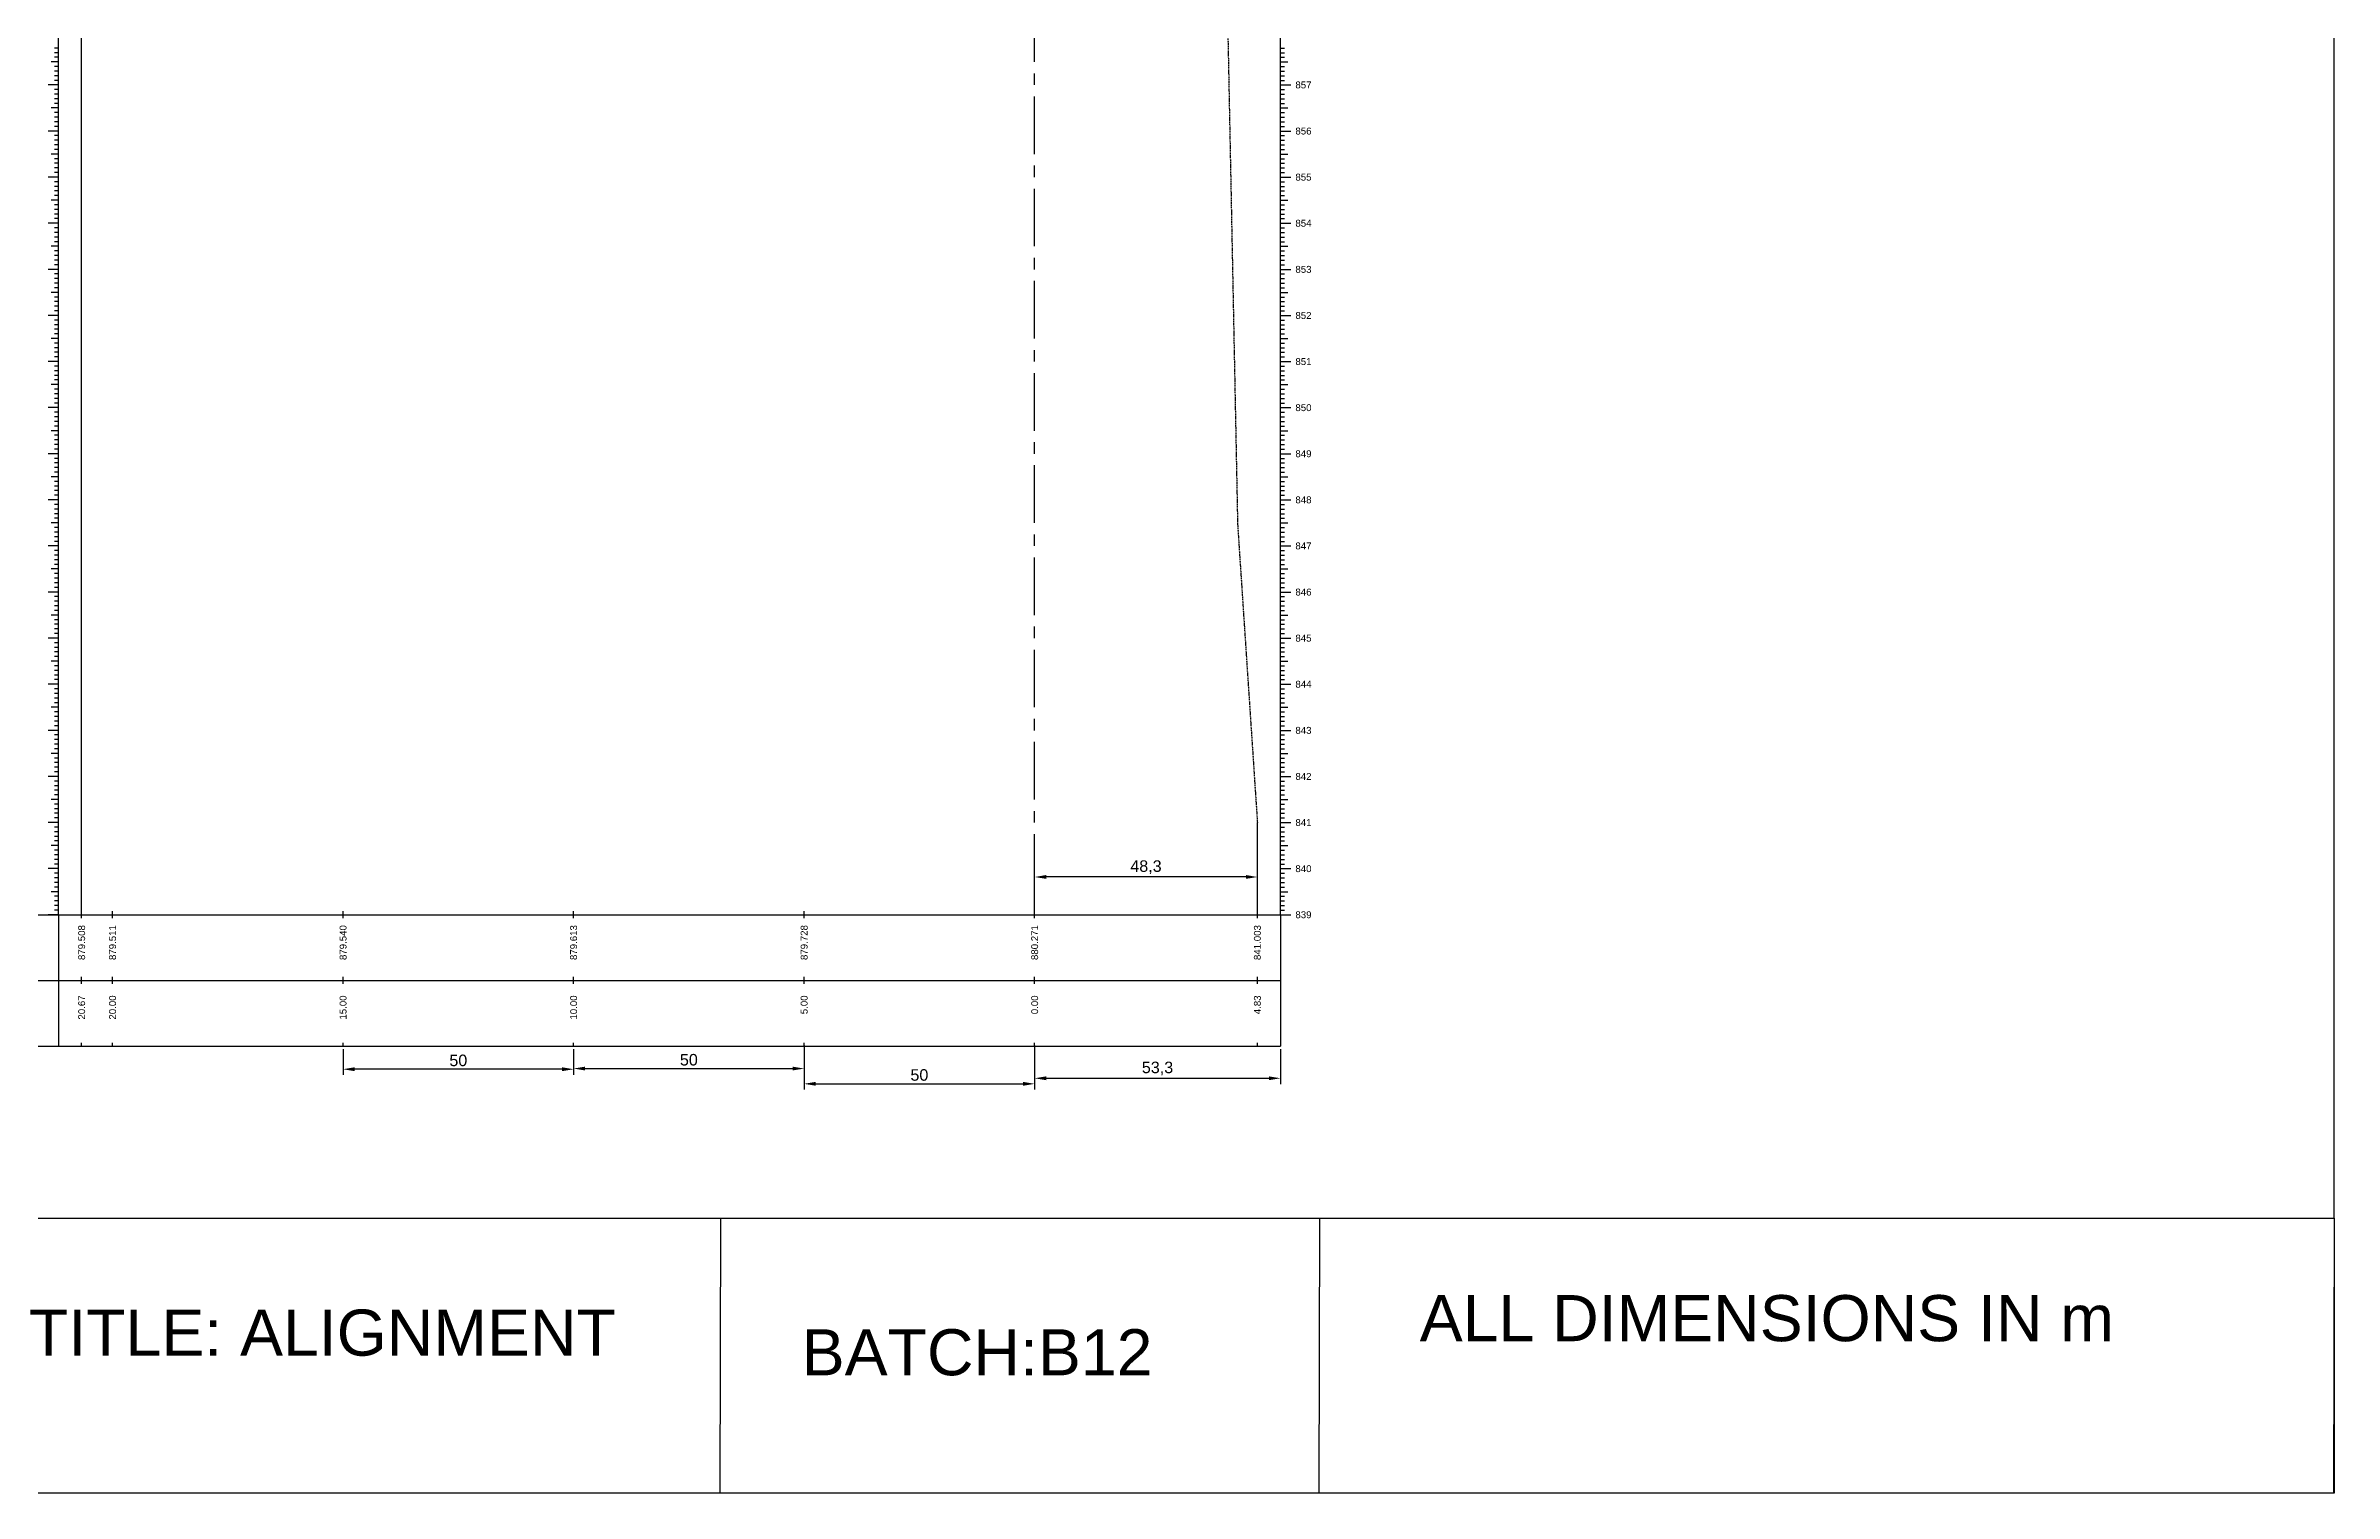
# Model space of a CAD drawing. Header units: millimetres. Extents: x 2640 to 12113, y 6003 to 13668.
# Drawn here: x 2916 to 3412.3, y 11705.7 to 12019.7 of the extents above; entities that cross this region are included whole.
import ezdxf
from ezdxf.enums import TextEntityAlignment as Align

# ---------------------------------------------------------------- set-up
doc = ezdxf.new("R2010")
doc.units = ezdxf.units.MM
doc.linetypes.add('CENTER', pattern=[2, 1.25, -0.25, 0.25, -0.25])
doc.linetypes.add('HIDDEN', pattern=[0.375, 0.25, -0.125])
for name, color, linetype in [('CL', 6, 'CENTER'), ('CS_Drawing', 7, 'Continuous'), ('GL', 3, 'HIDDEN')]:
    doc.layers.add(name, color=color, linetype=linetype)
doc.styles.get("Standard").update_dxf_attribs({"font": 'arial.ttf'})
doc.dimstyles.new('ISO-25', dxfattribs={"dimtxt": 2.5, "dimasz": 2.5, "dimexe": 1.25, "dimexo": 0.625, "dimtad": 1, "dimtxsty": 'Standard', "dimcen": 2.5, "dimadec": 0, "dimazin": 0, "dimtfac": 1, "dimtmove": 0, "dimatfit": 3, "dimfxl": 1, "dimarcsym": 0})

# ---------------------------------------------------------------- blocks, each defined once
blk = doc.blocks.new('*D2')
at = {"color": 0, "lineweight": -2, "transparency": 16777216}
for p, q in [((2980.47, 11802.1), (2980.47, 11796.47)), ((3030.47, 11802.1), (3030.47, 11796.47)), ((3027.97, 11797.72), (2982.97, 11797.72))]:
    blk.add_line(p, q, dxfattribs=at)
at = {"color": 0, "transparency": 16777216}
for points in [[(2982.97, 11798.14), (2982.97, 11797.3), (2980.47, 11797.72)], [(3027.97, 11798.14), (3027.97, 11797.3), (3030.47, 11797.72)]]:
    blk.add_solid(points, dxfattribs=at)
at = {"layer": 'Defpoints', "color": 0, "transparency": 16777216}
for p in [(2980.47, 11802.73), (3030.47, 11802.73), (2980.47, 11797.72)]:
    blk.add_point(p, dxfattribs=at)
at = {"color": 0, "transparency": 16777216, "insert": (3005.47, 11799.62), "char_height": 2.5, "attachment_point": 5}
blk.add_mtext('50', dxfattribs=at)
blk = doc.blocks.new('*D3')
at = {"color": 0, "lineweight": -2, "transparency": 16777216}
for p, q in [((3130.47, 11831.85), (3130.47, 11840.67)), ((3176.28, 11839.42), (3132.97, 11839.42)), ((3178.78, 11831.85), (3178.78, 11840.67))]:
    blk.add_line(p, q, dxfattribs=at)
at = {"color": 0, "transparency": 16777216}
for points in [[(3132.97, 11839.84), (3132.97, 11839.01), (3130.47, 11839.42)], [(3176.28, 11839.84), (3176.28, 11839.01), (3178.78, 11839.42)]]:
    blk.add_solid(points, dxfattribs=at)
at = {"layer": 'Defpoints', "color": 0, "transparency": 16777216}
for p in [(3130.47, 11839.42), (3130.47, 11831.23), (3178.78, 11831.23)]:
    blk.add_point(p, dxfattribs=at)
at = {"color": 0, "transparency": 16777216, "insert": (3154.62, 11841.55), "char_height": 2.5, "attachment_point": 5}
blk.add_mtext('48,3', dxfattribs=at)
blk = doc.blocks.new('*D5')
at = {"color": 0, "lineweight": -2, "transparency": 16777216}
for p, q in [((3030.47, 11802.1), (3030.47, 11796.61)), ((3080.47, 11802.1), (3080.47, 11796.61)), ((3032.97, 11797.86), (3077.97, 11797.86))]:
    blk.add_line(p, q, dxfattribs=at)
at = {"color": 0, "transparency": 16777216}
for points in [[(3032.97, 11798.28), (3032.97, 11797.45), (3030.47, 11797.86)], [(3077.97, 11798.28), (3077.97, 11797.45), (3080.47, 11797.86)]]:
    blk.add_solid(points, dxfattribs=at)
at = {"layer": 'Defpoints', "color": 0, "transparency": 16777216}
for p in [(3030.47, 11802.73), (3080.47, 11802.73), (3080.47, 11797.86)]:
    blk.add_point(p, dxfattribs=at)
at = {"color": 0, "transparency": 16777216, "insert": (3055.47, 11799.76), "char_height": 2.5, "attachment_point": 5}
blk.add_mtext('50', dxfattribs=at)
blk = doc.blocks.new('*D6')
at = {"color": 0, "lineweight": -2, "transparency": 16777216}
for p, q in [((3080.47, 11802.85), (3080.47, 11793.3)), ((3130.47, 11802.1), (3130.47, 11793.3)), ((3082.97, 11794.55), (3127.97, 11794.55))]:
    blk.add_line(p, q, dxfattribs=at)
at = {"color": 0, "transparency": 16777216}
for points in [[(3082.97, 11794.97), (3082.97, 11794.14), (3080.47, 11794.55)], [(3127.97, 11794.97), (3127.97, 11794.14), (3130.47, 11794.55)]]:
    blk.add_solid(points, dxfattribs=at)
at = {"layer": 'Defpoints', "color": 0, "transparency": 16777216}
for p in [(3080.47, 11803.48), (3130.47, 11802.73), (3130.47, 11794.55)]:
    blk.add_point(p, dxfattribs=at)
at = {"color": 0, "transparency": 16777216, "insert": (3105.47, 11796.46), "char_height": 2.5, "attachment_point": 5}
blk.add_mtext('50', dxfattribs=at)
blk = doc.blocks.new('*D7')
at = {"color": 0, "lineweight": -2, "transparency": 16777216}
for p, q in [((3130.47, 11802.85), (3130.47, 11794.51)), ((3183.78, 11802.1), (3183.78, 11794.51)), ((3132.97, 11795.76), (3181.28, 11795.76))]:
    blk.add_line(p, q, dxfattribs=at)
at = {"color": 0, "transparency": 16777216}
for points in [[(3132.97, 11796.17), (3132.97, 11795.34), (3130.47, 11795.76)], [(3181.28, 11796.17), (3181.28, 11795.34), (3183.78, 11795.76)]]:
    blk.add_solid(points, dxfattribs=at)
at = {"layer": 'Defpoints', "color": 0, "transparency": 16777216}
for p in [(3130.47, 11803.48), (3183.78, 11802.73), (3183.78, 11795.76)]:
    blk.add_point(p, dxfattribs=at)
at = {"color": 0, "transparency": 16777216, "insert": (3157.12, 11797.88), "char_height": 2.5, "attachment_point": 5}
blk.add_mtext('53,3', dxfattribs=at)

msp = doc.modelspace()

# ---------------------------------------------------------------- linework, layer by layer
for points in [[(2662.339, 11765.403), (3412.339, 11765.403), (3412.339, 12333.052), (2662.339, 12333.052)], [(2662.339, 11765.403), (3412.339, 11765.403), (3412.339, 11705.743), (2662.339, 11705.743)], [(2892.339, 11765.403), (3062.339, 11765.403), (3062.159, 11705.743), (2892.159, 11705.743)], [(3192.339, 11765.403), (3412.339, 11765.403), (3412.188, 11705.743), (3192.188, 11705.743)]]:
    msp.add_lwpolyline(points, close=True)
at = {"layer": 'CL', "ltscale": 10}
msp.add_line((3130.472, 11836.229), (3130.472, 12256.229), dxfattribs=at)
at = {"layer": 'CS_Drawing'}
for p, q in [((2918.772, 11831.229), (2918.772, 12261.229)), ((3183.776, 11831.229), (3183.776, 12261.229)), ((2923.772, 11831.229), (2923.772, 12236.309)), ((2918.772, 12019.229), (2917.872, 12019.229)), ((2918.772, 12018.229), (2917.872, 12018.229)), ((2918.772, 12017.229), (2917.872, 12017.229)), ((3183.776, 12019.229), (3184.676, 12019.229)), ((3183.776, 12018.229), (3184.676, 12018.229)), ((3183.776, 12017.229), (3184.676, 12017.229)), ((2918.772, 12016.229), (2917.197, 12016.229)), ((2918.772, 12016.229), (2917.872, 12016.229)), ((2918.772, 12015.229), (2917.872, 12015.229)), ((2918.772, 12014.229), (2917.872, 12014.229)), ((2918.772, 12013.229), (2917.872, 12013.229)), ((2918.772, 12012.229), (2917.872, 12012.229)), ((3183.776, 12016.229), (3185.351, 12016.229)), ((3183.776, 12016.229), (3184.676, 12016.229)), ((3183.776, 12015.229), (3184.676, 12015.229)), ((3183.776, 12014.229), (3184.676, 12014.229)), ((3183.776, 12013.229), (3184.676, 12013.229)), ((3183.776, 12012.229), (3184.676, 12012.229)), ((2918.772, 12011.229), (2916.522, 12011.229)), ((2918.772, 12011.229), (2917.197, 12011.229)), ((2918.772, 12011.229), (2917.872, 12011.229)), ((2918.772, 12010.229), (2917.872, 12010.229)), ((2918.772, 12009.229), (2917.872, 12009.229)), ((2918.772, 12008.229), (2917.872, 12008.229)), ((2918.772, 12007.229), (2917.872, 12007.229)), ((3183.776, 12011.229), (3186.026, 12011.229)), ((3183.776, 12011.229), (3185.351, 12011.229)), ((3183.776, 12011.229), (3184.676, 12011.229)), ((3183.776, 12010.229), (3184.676, 12010.229)), ((3183.776, 12009.229), (3184.676, 12009.229)), ((3183.776, 12008.229), (3184.676, 12008.229)), ((3183.776, 12007.229), (3184.676, 12007.229)), ((2918.772, 12006.229), (2917.197, 12006.229)), ((2918.772, 12006.229), (2917.872, 12006.229)), ((2918.772, 12005.229), (2917.872, 12005.229)), ((2918.772, 12004.229), (2917.872, 12004.229)), ((2918.772, 12003.229), (2917.872, 12003.229)), ((2918.772, 12002.229), (2917.872, 12002.229)), ((3183.776, 12006.229), (3185.351, 12006.229)), ((3183.776, 12006.229), (3184.676, 12006.229)), ((3183.776, 12005.229), (3184.676, 12005.229)), ((3183.776, 12004.229), (3184.676, 12004.229)), ((3183.776, 12003.229), (3184.676, 12003.229)), ((3183.776, 12002.229), (3184.676, 12002.229)), ((2918.772, 12001.229), (2916.522, 12001.229)), ((2918.772, 12001.229), (2917.197, 12001.229)), ((2918.772, 12001.229), (2917.872, 12001.229)), ((2918.772, 12000.229), (2917.872, 12000.229)), ((2918.772, 11999.229), (2917.872, 11999.229)), ((2918.772, 11998.229), (2917.872, 11998.229)), ((2918.772, 11997.229), (2917.872, 11997.229)), ((3183.776, 12001.229), (3186.026, 12001.229)), ((3183.776, 12001.229), (3185.351, 12001.229)), ((3183.776, 12001.229), (3184.676, 12001.229)), ((3183.776, 12000.229), (3184.676, 12000.229)), ((3183.776, 11999.229), (3184.676, 11999.229)), ((3183.776, 11998.229), (3184.676, 11998.229)), ((3183.776, 11997.229), (3184.676, 11997.229)), ((2918.772, 11996.229), (2917.197, 11996.229)), ((2918.772, 11996.229), (2917.872, 11996.229)), ((2918.772, 11995.229), (2917.872, 11995.229)), ((2918.772, 11994.229), (2917.872, 11994.229)), ((2918.772, 11993.229), (2917.872, 11993.229)), ((2918.772, 11992.229), (2917.872, 11992.229)), ((3183.776, 11996.229), (3185.351, 11996.229)), ((3183.776, 11996.229), (3184.676, 11996.229)), ((3183.776, 11995.229), (3184.676, 11995.229)), ((3183.776, 11994.229), (3184.676, 11994.229)), ((3183.776, 11993.229), (3184.676, 11993.229)), ((3183.776, 11992.229), (3184.676, 11992.229)), ((2918.772, 11991.229), (2916.522, 11991.229)), ((2918.772, 11991.229), (2917.197, 11991.229)), ((2918.772, 11991.229), (2917.872, 11991.229)), ((2918.772, 11990.229), (2917.872, 11990.229)), ((2918.772, 11989.229), (2917.872, 11989.229)), ((2918.772, 11988.229), (2917.872, 11988.229)), ((2918.772, 11987.229), (2917.872, 11987.229)), ((3183.776, 11991.229), (3186.026, 11991.229)), ((3183.776, 11991.229), (3185.351, 11991.229)), ((3183.776, 11991.229), (3184.676, 11991.229)), ((3183.776, 11990.229), (3184.676, 11990.229)), ((3183.776, 11989.229), (3184.676, 11989.229)), ((3183.776, 11988.229), (3184.676, 11988.229)), ((3183.776, 11987.229), (3184.676, 11987.229)), ((2918.772, 11986.229), (2917.197, 11986.229)), ((2918.772, 11986.229), (2917.872, 11986.229)), ((2918.772, 11985.229), (2917.872, 11985.229)), ((2918.772, 11984.229), (2917.872, 11984.229)), ((2918.772, 11983.229), (2917.872, 11983.229)), ((2918.772, 11982.229), (2917.872, 11982.229)), ((3183.776, 11986.229), (3185.351, 11986.229)), ((3183.776, 11986.229), (3184.676, 11986.229)), ((3183.776, 11985.229), (3184.676, 11985.229)), ((3183.776, 11984.229), (3184.676, 11984.229)), ((3183.776, 11983.229), (3184.676, 11983.229)), ((3183.776, 11982.229), (3184.676, 11982.229)), ((2918.772, 11981.229), (2916.522, 11981.229)), ((2918.772, 11981.229), (2917.197, 11981.229)), ((2918.772, 11981.229), (2917.872, 11981.229)), ((2918.772, 11980.229), (2917.872, 11980.229)), ((2918.772, 11979.229), (2917.872, 11979.229)), ((2918.772, 11978.229), (2917.872, 11978.229)), ((2918.772, 11977.229), (2917.872, 11977.229)), ((3183.776, 11981.229), (3186.026, 11981.229)), ((3183.776, 11981.229), (3185.351, 11981.229)), ((3183.776, 11981.229), (3184.676, 11981.229)), ((3183.776, 11980.229), (3184.676, 11980.229)), ((3183.776, 11979.229), (3184.676, 11979.229)), ((3183.776, 11978.229), (3184.676, 11978.229)), ((3183.776, 11977.229), (3184.676, 11977.229)), ((2918.772, 11976.229), (2917.197, 11976.229)), ((2918.772, 11976.229), (2917.872, 11976.229)), ((2918.772, 11975.229), (2917.872, 11975.229)), ((2918.772, 11974.229), (2917.872, 11974.229)), ((2918.772, 11973.229), (2917.872, 11973.229)), ((2918.772, 11972.229), (2917.872, 11972.229)), ((3183.776, 11976.229), (3185.351, 11976.229)), ((3183.776, 11976.229), (3184.676, 11976.229)), ((3183.776, 11975.229), (3184.676, 11975.229)), ((3183.776, 11974.229), (3184.676, 11974.229)), ((3183.776, 11973.229), (3184.676, 11973.229)), ((3183.776, 11972.229), (3184.676, 11972.229)), ((2918.772, 11971.229), (2916.522, 11971.229)), ((2918.772, 11971.229), (2917.197, 11971.229)), ((2918.772, 11971.229), (2917.872, 11971.229)), ((2918.772, 11970.229), (2917.872, 11970.229)), ((2918.772, 11969.229), (2917.872, 11969.229)), ((2918.772, 11968.229), (2917.872, 11968.229)), ((2918.772, 11967.229), (2917.872, 11967.229)), ((3183.776, 11971.229), (3186.026, 11971.229)), ((3183.776, 11971.229), (3185.351, 11971.229)), ((3183.776, 11971.229), (3184.676, 11971.229)), ((3183.776, 11970.229), (3184.676, 11970.229)), ((3183.776, 11969.229), (3184.676, 11969.229)), ((3183.776, 11968.229), (3184.676, 11968.229)), ((3183.776, 11967.229), (3184.676, 11967.229)), ((2918.772, 11966.229), (2917.197, 11966.229)), ((2918.772, 11966.229), (2917.872, 11966.229)), ((2918.772, 11965.229), (2917.872, 11965.229)), ((2918.772, 11964.229), (2917.872, 11964.229)), ((2918.772, 11963.229), (2917.872, 11963.229)), ((2918.772, 11962.229), (2917.872, 11962.229)), ((3183.776, 11966.229), (3185.351, 11966.229)), ((3183.776, 11966.229), (3184.676, 11966.229)), ((3183.776, 11965.229), (3184.676, 11965.229)), ((3183.776, 11964.229), (3184.676, 11964.229)), ((3183.776, 11963.229), (3184.676, 11963.229)), ((3183.776, 11962.229), (3184.676, 11962.229)), ((2918.772, 11961.229), (2916.522, 11961.229)), ((2918.772, 11961.229), (2917.197, 11961.229)), ((2918.772, 11961.229), (2917.872, 11961.229)), ((2918.772, 11960.229), (2917.872, 11960.229)), ((2918.772, 11959.229), (2917.872, 11959.229)), ((2918.772, 11958.229), (2917.872, 11958.229)), ((2918.772, 11957.229), (2917.872, 11957.229)), ((3183.776, 11961.229), (3186.026, 11961.229)), ((3183.776, 11961.229), (3185.351, 11961.229)), ((3183.776, 11961.229), (3184.676, 11961.229)), ((3183.776, 11960.229), (3184.676, 11960.229)), ((3183.776, 11959.229), (3184.676, 11959.229)), ((3183.776, 11958.229), (3184.676, 11958.229)), ((3183.776, 11957.229), (3184.676, 11957.229)), ((2918.772, 11956.229), (2917.197, 11956.229)), ((2918.772, 11956.229), (2917.872, 11956.229)), ((2918.772, 11955.229), (2917.872, 11955.229)), ((2918.772, 11954.229), (2917.872, 11954.229)), ((2918.772, 11953.229), (2917.872, 11953.229)), ((2918.772, 11952.229), (2917.872, 11952.229)), ((3183.776, 11956.229), (3185.351, 11956.229)), ((3183.776, 11956.229), (3184.676, 11956.229)), ((3183.776, 11955.229), (3184.676, 11955.229)), ((3183.776, 11954.229), (3184.676, 11954.229)), ((3183.776, 11953.229), (3184.676, 11953.229)), ((3183.776, 11952.229), (3184.676, 11952.229)), ((2918.772, 11951.229), (2916.522, 11951.229)), ((2918.772, 11951.229), (2917.197, 11951.229)), ((2918.772, 11951.229), (2917.872, 11951.229)), ((2918.772, 11950.229), (2917.872, 11950.229)), ((2918.772, 11949.229), (2917.872, 11949.229)), ((2918.772, 11948.229), (2917.872, 11948.229)), ((2918.772, 11947.229), (2917.872, 11947.229)), ((3183.776, 11951.229), (3186.026, 11951.229)), ((3183.776, 11951.229), (3185.351, 11951.229)), ((3183.776, 11951.229), (3184.676, 11951.229)), ((3183.776, 11950.229), (3184.676, 11950.229)), ((3183.776, 11949.229), (3184.676, 11949.229)), ((3183.776, 11948.229), (3184.676, 11948.229)), ((3183.776, 11947.229), (3184.676, 11947.229)), ((2918.772, 11946.229), (2917.197, 11946.229)), ((2918.772, 11946.229), (2917.872, 11946.229)), ((2918.772, 11945.229), (2917.872, 11945.229)), ((2918.772, 11944.229), (2917.872, 11944.229)), ((2918.772, 11943.229), (2917.872, 11943.229)), ((2918.772, 11942.229), (2917.872, 11942.229)), ((3183.776, 11946.229), (3185.351, 11946.229)), ((3183.776, 11946.229), (3184.676, 11946.229)), ((3183.776, 11945.229), (3184.676, 11945.229)), ((3183.776, 11944.229), (3184.676, 11944.229)), ((3183.776, 11943.229), (3184.676, 11943.229)), ((3183.776, 11942.229), (3184.676, 11942.229)), ((2918.772, 11941.229), (2916.522, 11941.229)), ((2918.772, 11941.229), (2917.197, 11941.229)), ((2918.772, 11941.229), (2917.872, 11941.229)), ((2918.772, 11940.229), (2917.872, 11940.229)), ((2918.772, 11939.229), (2917.872, 11939.229)), ((2918.772, 11938.229), (2917.872, 11938.229)), ((2918.772, 11937.229), (2917.872, 11937.229)), ((3183.776, 11941.229), (3186.026, 11941.229)), ((3183.776, 11941.229), (3185.351, 11941.229)), ((3183.776, 11941.229), (3184.676, 11941.229)), ((3183.776, 11940.229), (3184.676, 11940.229)), ((3183.776, 11939.229), (3184.676, 11939.229)), ((3183.776, 11938.229), (3184.676, 11938.229)), ((3183.776, 11937.229), (3184.676, 11937.229)), ((2918.772, 11936.229), (2917.197, 11936.229)), ((2918.772, 11936.229), (2917.872, 11936.229)), ((2918.772, 11935.229), (2917.872, 11935.229)), ((2918.772, 11934.229), (2917.872, 11934.229)), ((2918.772, 11933.229), (2917.872, 11933.229)), ((2918.772, 11932.229), (2917.872, 11932.229)), ((3183.776, 11936.229), (3185.351, 11936.229)), ((3183.776, 11936.229), (3184.676, 11936.229)), ((3183.776, 11935.229), (3184.676, 11935.229)), ((3183.776, 11934.229), (3184.676, 11934.229)), ((3183.776, 11933.229), (3184.676, 11933.229)), ((3183.776, 11932.229), (3184.676, 11932.229)), ((2918.772, 11931.229), (2916.522, 11931.229)), ((2918.772, 11931.229), (2917.197, 11931.229)), ((2918.772, 11931.229), (2917.872, 11931.229)), ((2918.772, 11930.229), (2917.872, 11930.229)), ((2918.772, 11929.229), (2917.872, 11929.229)), ((2918.772, 11928.229), (2917.872, 11928.229)), ((2918.772, 11927.229), (2917.872, 11927.229)), ((3183.776, 11931.229), (3186.026, 11931.229)), ((3183.776, 11931.229), (3185.351, 11931.229)), ((3183.776, 11931.229), (3184.676, 11931.229)), ((3183.776, 11930.229), (3184.676, 11930.229)), ((3183.776, 11929.229), (3184.676, 11929.229)), ((3183.776, 11928.229), (3184.676, 11928.229)), ((3183.776, 11927.229), (3184.676, 11927.229)), ((2918.772, 11926.229), (2917.197, 11926.229)), ((2918.772, 11926.229), (2917.872, 11926.229)), ((2918.772, 11925.229), (2917.872, 11925.229)), ((2918.772, 11924.229), (2917.872, 11924.229)), ((2918.772, 11923.229), (2917.872, 11923.229)), ((3183.776, 11926.229), (3185.351, 11926.229)), ((3183.776, 11926.229), (3184.676, 11926.229)), ((3183.776, 11925.229), (3184.676, 11925.229)), ((3183.776, 11924.229), (3184.676, 11924.229)), ((3183.776, 11923.229), (3184.676, 11923.229)), ((2918.772, 11921.229), (2916.522, 11921.229)), ((2918.772, 11921.229), (2917.197, 11921.229)), ((2918.772, 11922.229), (2917.872, 11922.229)), ((2918.772, 11921.229), (2917.872, 11921.229)), ((2918.772, 11920.229), (2917.872, 11920.229)), ((2918.772, 11919.229), (2917.872, 11919.229)), ((2918.772, 11918.229), (2917.872, 11918.229)), ((3183.776, 11922.229), (3184.676, 11922.229)), ((3183.776, 11921.229), (3186.026, 11921.229)), ((3183.776, 11921.229), (3185.351, 11921.229)), ((3183.776, 11921.229), (3184.676, 11921.229)), ((3183.776, 11920.229), (3184.676, 11920.229)), ((3183.776, 11919.229), (3184.676, 11919.229)), ((3183.776, 11918.229), (3184.676, 11918.229)), ((2918.772, 11916.229), (2917.197, 11916.229)), ((2918.772, 11917.229), (2917.872, 11917.229)), ((2918.772, 11916.229), (2917.872, 11916.229)), ((2918.772, 11915.229), (2917.872, 11915.229)), ((2918.772, 11914.229), (2917.872, 11914.229)), ((2918.772, 11913.229), (2917.872, 11913.229)), ((3183.776, 11917.229), (3184.676, 11917.229)), ((3183.776, 11916.229), (3185.351, 11916.229)), ((3183.776, 11916.229), (3184.676, 11916.229)), ((3183.776, 11915.229), (3184.676, 11915.229)), ((3183.776, 11914.229), (3184.676, 11914.229)), ((3183.776, 11913.229), (3184.676, 11913.229)), ((2918.772, 11911.229), (2916.522, 11911.229)), ((2918.772, 11911.229), (2917.197, 11911.229)), ((2918.772, 11912.229), (2917.872, 11912.229)), ((2918.772, 11911.229), (2917.872, 11911.229)), ((2918.772, 11910.229), (2917.872, 11910.229)), ((2918.772, 11909.229), (2917.872, 11909.229)), ((2918.772, 11908.229), (2917.872, 11908.229)), ((3183.776, 11912.229), (3184.676, 11912.229)), ((3183.776, 11911.229), (3186.026, 11911.229)), ((3183.776, 11911.229), (3185.351, 11911.229)), ((3183.776, 11911.229), (3184.676, 11911.229)), ((3183.776, 11910.229), (3184.676, 11910.229)), ((3183.776, 11909.229), (3184.676, 11909.229)), ((3183.776, 11908.229), (3184.676, 11908.229)), ((2918.772, 11906.229), (2917.197, 11906.229)), ((2918.772, 11907.229), (2917.872, 11907.229)), ((2918.772, 11906.229), (2917.872, 11906.229)), ((2918.772, 11905.229), (2917.872, 11905.229)), ((2918.772, 11904.229), (2917.872, 11904.229)), ((2918.772, 11903.229), (2917.872, 11903.229)), ((3183.776, 11907.229), (3184.676, 11907.229)), ((3183.776, 11906.229), (3185.351, 11906.229)), ((3183.776, 11906.229), (3184.676, 11906.229)), ((3183.776, 11905.229), (3184.676, 11905.229)), ((3183.776, 11904.229), (3184.676, 11904.229)), ((3183.776, 11903.229), (3184.676, 11903.229)), ((2918.772, 11901.229), (2916.522, 11901.229)), ((2918.772, 11901.229), (2917.197, 11901.229)), ((2918.772, 11902.229), (2917.872, 11902.229)), ((2918.772, 11901.229), (2917.872, 11901.229)), ((2918.772, 11900.229), (2917.872, 11900.229)), ((2918.772, 11899.229), (2917.872, 11899.229)), ((2918.772, 11898.229), (2917.872, 11898.229)), ((3183.776, 11902.229), (3184.676, 11902.229)), ((3183.776, 11901.229), (3186.026, 11901.229)), ((3183.776, 11901.229), (3185.351, 11901.229)), ((3183.776, 11901.229), (3184.676, 11901.229)), ((3183.776, 11900.229), (3184.676, 11900.229)), ((3183.776, 11899.229), (3184.676, 11899.229)), ((3183.776, 11898.229), (3184.676, 11898.229)), ((2918.772, 11896.229), (2917.197, 11896.229)), ((2918.772, 11897.229), (2917.872, 11897.229)), ((2918.772, 11896.229), (2917.872, 11896.229)), ((2918.772, 11895.229), (2917.872, 11895.229)), ((2918.772, 11894.229), (2917.872, 11894.229)), ((2918.772, 11893.229), (2917.872, 11893.229)), ((3183.776, 11897.229), (3184.676, 11897.229)), ((3183.776, 11896.229), (3185.351, 11896.229)), ((3183.776, 11896.229), (3184.676, 11896.229)), ((3183.776, 11895.229), (3184.676, 11895.229)), ((3183.776, 11894.229), (3184.676, 11894.229)), ((3183.776, 11893.229), (3184.676, 11893.229)), ((2918.772, 11891.229), (2916.522, 11891.229)), ((2918.772, 11891.229), (2917.197, 11891.229)), ((2918.772, 11892.229), (2917.872, 11892.229)), ((2918.772, 11891.229), (2917.872, 11891.229)), ((2918.772, 11890.229), (2917.872, 11890.229)), ((2918.772, 11889.229), (2917.872, 11889.229)), ((2918.772, 11888.229), (2917.872, 11888.229)), ((3183.776, 11892.229), (3184.676, 11892.229)), ((3183.776, 11891.229), (3186.026, 11891.229)), ((3183.776, 11891.229), (3185.351, 11891.229)), ((3183.776, 11891.229), (3184.676, 11891.229)), ((3183.776, 11890.229), (3184.676, 11890.229)), ((3183.776, 11889.229), (3184.676, 11889.229)), ((3183.776, 11888.229), (3184.676, 11888.229)), ((2918.772, 11886.229), (2917.197, 11886.229)), ((2918.772, 11887.229), (2917.872, 11887.229)), ((2918.772, 11886.229), (2917.872, 11886.229)), ((2918.772, 11885.229), (2917.872, 11885.229)), ((2918.772, 11884.229), (2917.872, 11884.229)), ((2918.772, 11883.229), (2917.872, 11883.229)), ((3183.776, 11887.229), (3184.676, 11887.229)), ((3183.776, 11886.229), (3185.351, 11886.229)), ((3183.776, 11886.229), (3184.676, 11886.229)), ((3183.776, 11885.229), (3184.676, 11885.229)), ((3183.776, 11884.229), (3184.676, 11884.229)), ((3183.776, 11883.229), (3184.676, 11883.229)), ((2918.772, 11881.229), (2916.522, 11881.229)), ((2918.772, 11881.229), (2917.197, 11881.229)), ((2918.772, 11882.229), (2917.872, 11882.229)), ((2918.772, 11881.229), (2917.872, 11881.229)), ((2918.772, 11880.229), (2917.872, 11880.229)), ((2918.772, 11879.229), (2917.872, 11879.229)), ((2918.772, 11878.229), (2917.872, 11878.229)), ((3183.776, 11882.229), (3184.676, 11882.229)), ((3183.776, 11881.229), (3186.026, 11881.229)), ((3183.776, 11881.229), (3185.351, 11881.229)), ((3183.776, 11881.229), (3184.676, 11881.229)), ((3183.776, 11880.229), (3184.676, 11880.229)), ((3183.776, 11879.229), (3184.676, 11879.229)), ((3183.776, 11878.229), (3184.676, 11878.229)), ((2918.772, 11876.229), (2917.197, 11876.229)), ((2918.772, 11877.229), (2917.872, 11877.229)), ((2918.772, 11876.229), (2917.872, 11876.229)), ((2918.772, 11875.229), (2917.872, 11875.229)), ((2918.772, 11874.229), (2917.872, 11874.229)), ((2918.772, 11873.229), (2917.872, 11873.229)), ((3183.776, 11877.229), (3184.676, 11877.229)), ((3183.776, 11876.229), (3185.351, 11876.229)), ((3183.776, 11876.229), (3184.676, 11876.229)), ((3183.776, 11875.229), (3184.676, 11875.229)), ((3183.776, 11874.229), (3184.676, 11874.229)), ((3183.776, 11873.229), (3184.676, 11873.229)), ((2918.772, 11871.229), (2916.522, 11871.229)), ((2918.772, 11871.229), (2917.197, 11871.229)), ((2918.772, 11872.229), (2917.872, 11872.229)), ((2918.772, 11871.229), (2917.872, 11871.229)), ((2918.772, 11870.229), (2917.872, 11870.229)), ((2918.772, 11869.229), (2917.872, 11869.229)), ((2918.772, 11868.229), (2917.872, 11868.229)), ((3183.776, 11872.229), (3184.676, 11872.229)), ((3183.776, 11871.229), (3186.026, 11871.229)), ((3183.776, 11871.229), (3185.351, 11871.229)), ((3183.776, 11871.229), (3184.676, 11871.229)), ((3183.776, 11870.229), (3184.676, 11870.229)), ((3183.776, 11869.229), (3184.676, 11869.229)), ((3183.776, 11868.229), (3184.676, 11868.229)), ((2918.772, 11866.229), (2917.197, 11866.229)), ((2918.772, 11867.229), (2917.872, 11867.229)), ((2918.772, 11866.229), (2917.872, 11866.229)), ((2918.772, 11865.229), (2917.872, 11865.229)), ((2918.772, 11864.229), (2917.872, 11864.229)), ((2918.772, 11863.229), (2917.872, 11863.229)), ((3183.776, 11867.229), (3184.676, 11867.229)), ((3183.776, 11866.229), (3185.351, 11866.229)), ((3183.776, 11866.229), (3184.676, 11866.229)), ((3183.776, 11865.229), (3184.676, 11865.229)), ((3183.776, 11864.229), (3184.676, 11864.229)), ((3183.776, 11863.229), (3184.676, 11863.229)), ((2918.772, 11861.229), (2916.522, 11861.229)), ((2918.772, 11861.229), (2917.197, 11861.229)), ((2918.772, 11862.229), (2917.872, 11862.229)), ((2918.772, 11861.229), (2917.872, 11861.229)), ((2918.772, 11860.229), (2917.872, 11860.229)), ((2918.772, 11859.229), (2917.872, 11859.229)), ((2918.772, 11858.229), (2917.872, 11858.229)), ((3183.776, 11862.229), (3184.676, 11862.229)), ((3183.776, 11861.229), (3186.026, 11861.229)), ((3183.776, 11861.229), (3185.351, 11861.229)), ((3183.776, 11861.229), (3184.676, 11861.229)), ((3183.776, 11860.229), (3184.676, 11860.229)), ((3183.776, 11859.229), (3184.676, 11859.229)), ((3183.776, 11858.229), (3184.676, 11858.229)), ((2918.772, 11856.229), (2917.197, 11856.229)), ((2918.772, 11857.229), (2917.872, 11857.229)), ((2918.772, 11856.229), (2917.872, 11856.229)), ((2918.772, 11855.229), (2917.872, 11855.229)), ((2918.772, 11854.229), (2917.872, 11854.229)), ((2918.772, 11853.229), (2917.872, 11853.229)), ((3183.776, 11857.229), (3184.676, 11857.229)), ((3183.776, 11856.229), (3185.351, 11856.229)), ((3183.776, 11856.229), (3184.676, 11856.229)), ((3183.776, 11855.229), (3184.676, 11855.229)), ((3183.776, 11854.229), (3184.676, 11854.229)), ((3183.776, 11853.229), (3184.676, 11853.229)), ((2918.772, 11851.229), (2916.522, 11851.229)), ((2918.772, 11851.229), (2917.197, 11851.229)), ((2918.772, 11852.229), (2917.872, 11852.229)), ((2918.772, 11851.229), (2917.872, 11851.229)), ((2918.772, 11850.229), (2917.872, 11850.229)), ((2918.772, 11849.229), (2917.872, 11849.229)), ((2918.772, 11848.229), (2917.872, 11848.229)), ((3178.776, 11831.229), (3178.776, 11851.259)), ((3183.776, 11852.229), (3184.676, 11852.229)), ((3183.776, 11851.229), (3186.026, 11851.229)), ((3183.776, 11851.229), (3185.351, 11851.229)), ((3183.776, 11851.229), (3184.676, 11851.229)), ((3183.776, 11850.229), (3184.676, 11850.229)), ((3183.776, 11849.229), (3184.676, 11849.229)), ((3183.776, 11848.229), (3184.676, 11848.229)), ((2918.772, 11846.229), (2917.197, 11846.229)), ((2918.772, 11847.229), (2917.872, 11847.229)), ((2918.772, 11846.229), (2917.872, 11846.229)), ((2918.772, 11845.229), (2917.872, 11845.229)), ((2918.772, 11844.229), (2917.872, 11844.229)), ((2918.772, 11843.229), (2917.872, 11843.229)), ((3183.776, 11847.229), (3184.676, 11847.229)), ((3183.776, 11846.229), (3185.351, 11846.229)), ((3183.776, 11846.229), (3184.676, 11846.229)), ((3183.776, 11845.229), (3184.676, 11845.229)), ((3183.776, 11844.229), (3184.676, 11844.229)), ((3183.776, 11843.229), (3184.676, 11843.229)), ((2918.772, 11841.229), (2916.522, 11841.229)), ((2918.772, 11841.229), (2917.197, 11841.229)), ((2918.772, 11842.229), (2917.872, 11842.229)), ((2918.772, 11841.229), (2917.872, 11841.229)), ((2918.772, 11840.229), (2917.872, 11840.229)), ((2918.772, 11839.229), (2917.872, 11839.229)), ((2918.772, 11838.229), (2917.872, 11838.229)), ((3183.776, 11842.229), (3184.676, 11842.229)), ((3183.776, 11841.229), (3186.026, 11841.229)), ((3183.776, 11841.229), (3185.351, 11841.229)), ((3183.776, 11841.229), (3184.676, 11841.229)), ((3183.776, 11840.229), (3184.676, 11840.229)), ((3183.776, 11839.229), (3184.676, 11839.229)), ((3183.776, 11838.229), (3184.676, 11838.229)), ((2918.772, 11836.229), (2917.197, 11836.229)), ((2918.772, 11837.229), (2917.872, 11837.229)), ((2918.772, 11836.229), (2917.872, 11836.229)), ((2918.772, 11835.229), (2917.872, 11835.229)), ((2918.772, 11834.229), (2917.872, 11834.229)), ((2918.772, 11833.229), (2917.872, 11833.229)), ((3183.776, 11837.229), (3184.676, 11837.229)), ((3183.776, 11836.229), (3185.351, 11836.229)), ((3183.776, 11836.229), (3184.676, 11836.229)), ((3183.776, 11835.229), (3184.676, 11835.229)), ((3183.776, 11834.229), (3184.676, 11834.229)), ((3183.776, 11833.229), (3184.676, 11833.229)), ((2873.772, 11831.229), (2918.772, 11831.229)), ((2918.772, 11831.229), (2916.522, 11831.229)), ((2918.772, 11831.229), (2917.197, 11831.229)), ((2918.772, 11832.229), (2917.872, 11832.229)), ((2918.772, 11831.229), (2917.872, 11831.229)), ((2918.772, 11831.229), (3183.776, 11831.229)), ((2918.772, 11831.229), (2918.772, 11802.729)), ((2923.772, 11830.479), (2923.772, 11831.979)), ((2930.472, 11830.479), (2930.472, 11831.979)), ((2980.472, 11830.479), (2980.472, 11831.979)), ((3030.472, 11830.479), (3030.472, 11831.979)), ((3080.472, 11830.479), (3080.472, 11831.979)), ((3130.472, 11830.479), (3130.472, 11831.979)), ((3178.776, 11830.479), (3178.776, 11831.979)), ((3183.776, 11832.229), (3184.676, 11832.229)), ((3183.776, 11831.229), (3186.026, 11831.229)), ((3183.776, 11831.229), (3185.351, 11831.229)), ((3183.776, 11831.229), (3184.676, 11831.229)), ((3183.776, 11831.229), (3183.776, 11802.729)), ((2873.772, 11816.979), (2918.772, 11816.979)), ((2918.772, 11816.979), (3183.776, 11816.979)), ((2918.772, 11816.979), (3183.776, 11816.979)), ((2923.772, 11816.229), (2923.772, 11817.729)), ((2930.472, 11816.229), (2930.472, 11817.729)), ((2980.472, 11816.229), (2980.472, 11817.729)), ((3030.472, 11816.229), (3030.472, 11817.729)), ((3080.472, 11816.229), (3080.472, 11817.729)), ((3130.472, 11816.229), (3130.472, 11817.729)), ((3178.776, 11816.229), (3178.776, 11817.729)), ((2923.772, 11802.729), (2923.772, 11803.479)), ((2930.472, 11802.729), (2930.472, 11803.479)), ((2980.472, 11802.729), (2980.472, 11803.479)), ((3030.472, 11802.729), (3030.472, 11803.479)), ((3080.472, 11802.729), (3080.472, 11803.479)), ((3130.472, 11802.729), (3130.472, 11803.479)), ((3178.776, 11802.729), (3178.776, 11803.479)), ((2873.772, 11802.729), (2918.772, 11802.729)), ((2918.772, 11802.729), (3183.776, 11802.729))]:
    msp.add_line(p, q, dxfattribs=at)
at = {"layer": 'GL'}
msp.add_lwpolyline([(2923.772, 12236.309), (2978.864, 12236.589), (3016.928, 12237.469), (3026.231, 12237.259), (3091.509, 12238.759), (3099.884, 12238.459), (3111.451, 12239.079), (3112.064, 12239.179), (3130.472, 12243.939), (3146.877, 12238.099), (3147.305, 12237.899), (3165.482, 12232.079), (3168.165, 12234.509), (3174.488, 11915.869), (3178.776, 11851.259)], dxfattribs=at)

# ---------------------------------------------------------------- texts
at = {"char_height": 10, "attachment_point": 1}
for s, insert in [('ALL DIMENSIONS IN m', (3213.989, 11748.724)), ('TITLE: ALIGNMENT', (2912.339, 11745.588)), ('BATCH:B12', (3079.952, 11741.324))]:
    msp.add_mtext_dynamic_manual_height_columns(s, width=240, gutter_width=500, heights=[0], dxfattribs=dict(at, insert=insert))
at = {"layer": 'CS_Drawing'}
for s, p in [('857', (3187.026, 12011.229)), ('856', (3187.026, 12001.229)), ('855', (3187.026, 11991.229)), ('854', (3187.026, 11981.229)), ('853', (3187.026, 11971.229)), ('852', (3187.026, 11961.229)), ('851', (3187.026, 11951.229)), ('850', (3187.026, 11941.229)), ('849', (3187.026, 11931.229)), ('848', (3187.026, 11921.229)), ('847', (3187.026, 11911.229)), ('846', (3187.026, 11901.229)), ('845', (3187.026, 11891.229)), ('844', (3187.026, 11881.229)), ('843', (3187.026, 11871.229)), ('842', (3187.026, 11861.229)), ('841', (3187.026, 11851.229)), ('840', (3187.026, 11841.229)), ('839', (3187.026, 11831.229)), ('839', (3187.026, 11831.229))]:
    msp.add_text(s, height=1.5, dxfattribs=at).set_placement(p, align=Align.MIDDLE_LEFT)
for s, p in [('879.508', (2923.772, 11828.979)), ('879.511', (2930.472, 11828.979)), ('879.540', (2980.472, 11828.979)), ('879.613', (3030.472, 11828.979)), ('879.728', (3080.472, 11828.979)), ('880.271', (3130.472, 11828.979)), ('841.003', (3178.776, 11828.979)), ('20.67', (2923.772, 11813.729)), ('20.00', (2930.472, 11813.729)), ('15.00', (2980.472, 11813.729)), ('10.00', (3030.472, 11813.729)), ('5.00', (3080.472, 11813.729)), ('0.00', (3130.472, 11813.729)), ('4.83', (3178.776, 11813.729))]:
    msp.add_text(s, height=1.5, rotation=90, dxfattribs=at).set_placement(p, align=Align.MIDDLE_RIGHT)

# ---------------------------------------------------------------- dimensions: what is measured, and where the dimension line sits
for base, p1, p2, picture, middle in [((3130.472, 11839.422), (3178.776, 11831.229), (3130.472, 11831.229), '*D3', (3154.624, 11841.55)), ((3130.472, 11794.555), (3080.472, 11803.479), (3130.472, 11802.729), '*D6', (3105.472, 11796.456)), ((3183.776, 11795.757), (3130.472, 11803.479), (3183.776, 11802.729), '*D7', (3157.124, 11797.885)), ((2980.472, 11797.721), (3030.472, 11802.729), (2980.472, 11802.729), '*D2', (3005.472, 11799.622)), ((3080.472, 11797.862), (3030.472, 11802.729), (3080.472, 11802.729), '*D5', (3055.472, 11799.764))]:
    dim = msp.add_linear_dim(base=base, p1=p1, p2=p2, angle=180, dimstyle='ISO-25')
    dim.commit()
    dim.dimension.update_dxf_attribs({"geometry": picture, "text_midpoint": middle})

doc.saveas('drawing.dxf')
